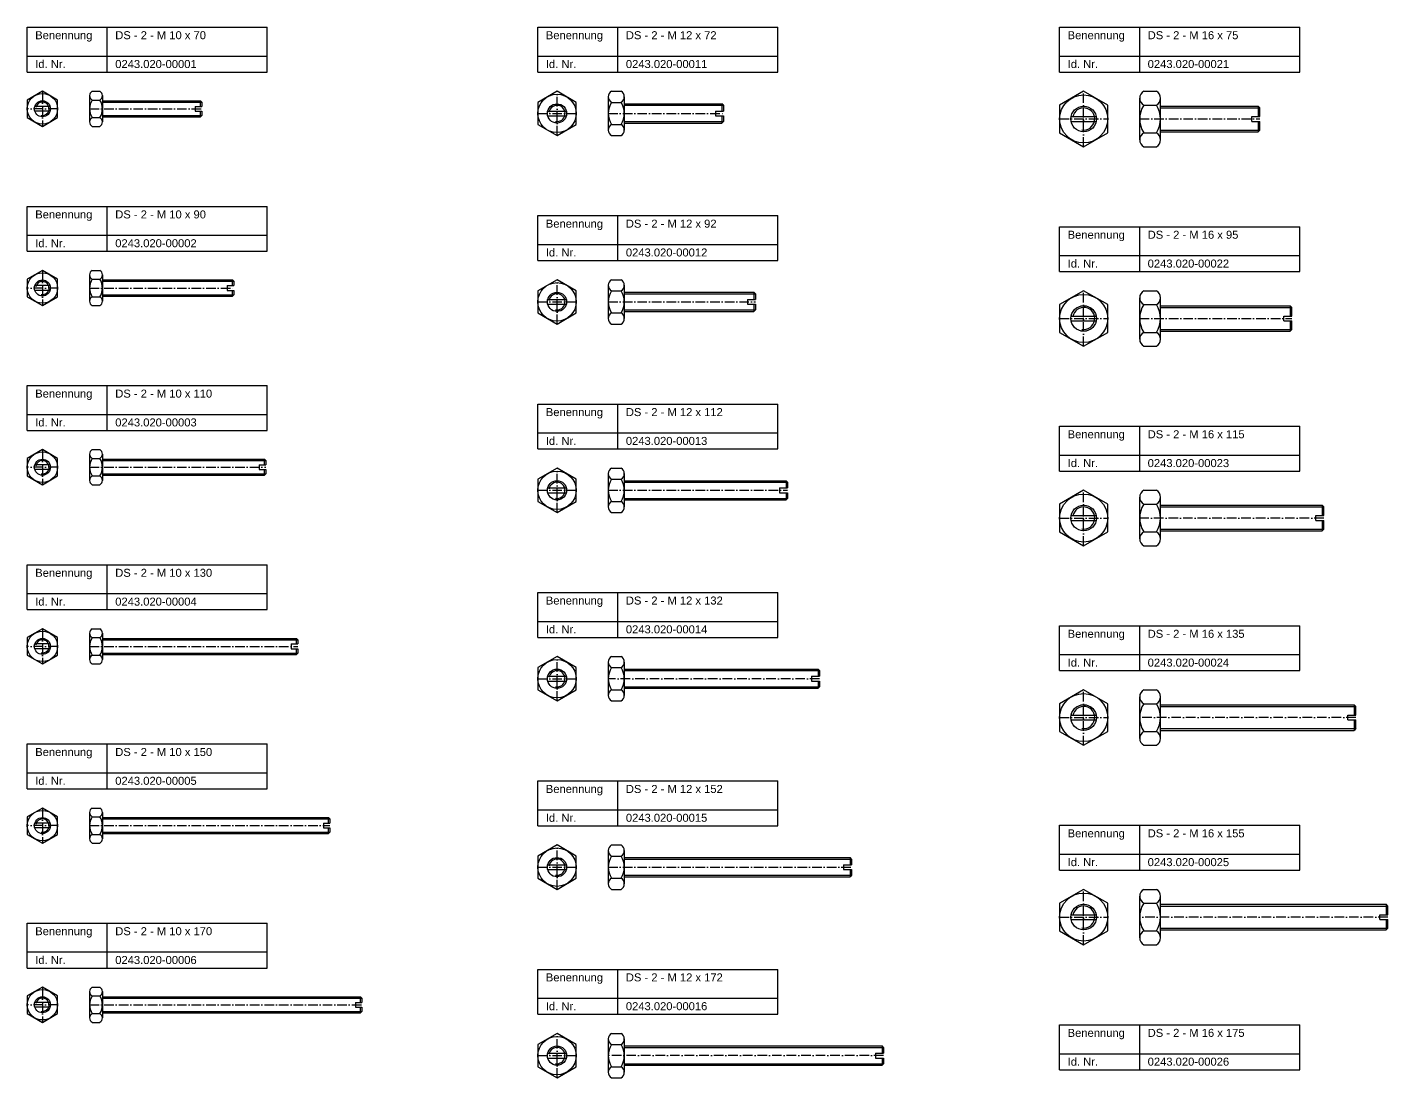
# Model space of a CAD drawing. Header units: millimetres. Extents: x 77 to 1863, y 1386 to 2936.
# Drawn here: x 77 to 927, y 2280 to 2936 of the extents above; entities that cross this region are included whole.
import ezdxf

# ---------------------------------------------------------------- set-up
doc = ezdxf.new("R2010")
doc.units = ezdxf.units.MM
doc.header["$LTSCALE"] = 0.5
doc.linetypes.add('achse', pattern=[18, 12, -3, 0, -3])
doc.layers.add('HALFEN', color=2, linetype='CONTINUOUS')
doc.styles.add('ARIAL50', font='ARIAL.TTF', dxfattribs={"height": 5})

msp = doc.modelspace()

# ---------------------------------------------------------------- linework, layer by layer
at = {"layer": 'HALFEN'}
for p, q in [((77.25, 2936.25), (227.25, 2936.25)), ((77.25, 2908.25), (77.25, 2936.25)), ((127.25, 2908.25), (127.25, 2936.25)), ((227.25, 2908.25), (227.25, 2936.25)), ((396.25, 2936.25), (546.25, 2936.25)), ((396.25, 2908.25), (396.25, 2936.25)), ((446.25, 2908.25), (446.25, 2936.25)), ((546.25, 2908.25), (546.25, 2936.25)), ((722.25, 2936.25), (872.25, 2936.25)), ((722.25, 2908.25), (722.25, 2936.25)), ((772.25, 2908.25), (772.25, 2936.25)), ((872.25, 2908.25), (872.25, 2936.25)), ((77.25, 2918.25), (227.25, 2918.25)), ((396.25, 2918.25), (546.25, 2918.25)), ((722.25, 2918.25), (872.25, 2918.25)), ((77.25, 2908.25), (227.25, 2908.25)), ((396.25, 2908.25), (546.25, 2908.25)), ((722.25, 2908.25), (872.25, 2908.25)), ((86.75, 2896.25), (77.25, 2890.77)), ((77.25, 2890.77), (77.25, 2879.8)), ((96.25, 2890.77), (86.75, 2896.25)), ((96.25, 2879.8), (96.25, 2890.77)), ((116.25, 2893.51), (116.25, 2877.05)), ((117.83, 2896.25), (122.67, 2896.25)), ((117.83, 2890.77), (122.67, 2890.77)), ((124.25, 2893.51), (124.25, 2877.05)), ((124.25, 2890.28), (185.44, 2890.28)), ((186.25, 2889.47), (185.44, 2890.28)), ((185.44, 2886.78), (185.44, 2890.28)), ((440.25, 2892.79), (440.25, 2872)), ((442.25, 2896.25), (448.25, 2896.25)), ((450.25, 2892.79), (450.25, 2872)), ((772.25, 2865.94), (772.25, 2891.92)), ((774.75, 2896.25), (782.75, 2896.25)), ((785.25, 2865.94), (785.25, 2891.92)), ((91.52, 2886.78), (81.98, 2886.78)), ((91.52, 2883.78), (81.98, 2883.78)), ((124.25, 2889.47), (186.25, 2889.47)), ((182.25, 2886.78), (186.25, 2886.78)), ((182.25, 2886.78), (182.25, 2883.78)), ((182.25, 2883.78), (186.25, 2883.78)), ((185.44, 2880.28), (185.44, 2883.78)), ((186.25, 2889.47), (186.25, 2886.78)), ((186.25, 2883.78), (186.25, 2881.09)), ((402.44, 2883.89), (414.06, 2883.89)), ((442.25, 2889.32), (448.25, 2889.32)), ((450.25, 2888.39), (511.3, 2888.39)), ((450.25, 2887.45), (512.25, 2887.45)), ((507.25, 2883.89), (512.25, 2883.89)), ((507.25, 2883.89), (507.25, 2880.89)), ((511.3, 2888.39), (511.3, 2883.89)), ((512.25, 2887.45), (511.3, 2888.39)), ((512.25, 2887.45), (512.25, 2883.89)), ((774.75, 2887.59), (782.75, 2887.59)), ((785.25, 2886.93), (846.17, 2886.93)), ((785.25, 2885.85), (847.25, 2885.85)), ((847.25, 2885.85), (846.17, 2886.93)), ((846.17, 2886.93), (846.17, 2880.43)), ((847.25, 2880.43), (847.25, 2885.85)), ((77.25, 2879.8), (86.75, 2874.31)), ((86.75, 2874.31), (96.25, 2879.8)), ((117.83, 2879.8), (122.67, 2879.8)), ((117.83, 2874.31), (122.67, 2874.31)), ((124.25, 2881.09), (186.25, 2881.09)), ((124.25, 2880.28), (185.44, 2880.28)), ((186.25, 2881.09), (185.44, 2880.28)), ((402.44, 2880.89), (414.06, 2880.89)), ((442.25, 2875.47), (448.25, 2875.47)), ((450.25, 2877.34), (512.25, 2877.34)), ((450.25, 2876.39), (511.3, 2876.39)), ((507.25, 2880.89), (512.25, 2880.89)), ((511.3, 2880.89), (511.3, 2876.39)), ((512.25, 2877.34), (511.3, 2876.39)), ((512.25, 2880.89), (512.25, 2877.34)), ((729.39, 2880.43), (745.11, 2880.43)), ((729.39, 2877.43), (745.11, 2877.43)), ((842.25, 2880.43), (847.25, 2880.43)), ((842.25, 2877.43), (842.25, 2880.43)), ((842.25, 2877.43), (847.25, 2877.43)), ((846.17, 2877.43), (846.17, 2870.93)), ((847.25, 2872.01), (847.25, 2877.43)), ((442.25, 2868.54), (448.25, 2868.54)), ((774.75, 2870.27), (782.75, 2870.27)), ((785.25, 2872.01), (847.25, 2872.01)), ((785.25, 2870.93), (846.17, 2870.93)), ((847.25, 2872.01), (846.17, 2870.93)), ((774.75, 2861.61), (782.75, 2861.61)), ((77.25, 2824.31), (227.25, 2824.31)), ((77.25, 2796.31), (77.25, 2824.31)), ((127.25, 2796.31), (127.25, 2824.31)), ((227.25, 2796.31), (227.25, 2824.31)), ((396.25, 2818.54), (546.25, 2818.54)), ((396.25, 2790.54), (396.25, 2818.54)), ((446.25, 2790.54), (446.25, 2818.54)), ((546.25, 2790.54), (546.25, 2818.54)), ((77.25, 2806.31), (227.25, 2806.31)), ((722.25, 2811.61), (872.25, 2811.61)), ((722.25, 2783.61), (722.25, 2811.61)), ((772.25, 2783.61), (772.25, 2811.61)), ((872.25, 2783.61), (872.25, 2811.61)), ((396.25, 2800.54), (546.25, 2800.54)), ((77.25, 2796.31), (227.25, 2796.31)), ((396.25, 2790.54), (546.25, 2790.54)), ((722.25, 2793.61), (872.25, 2793.61)), ((86.75, 2784.31), (77.25, 2778.83)), ((96.25, 2778.83), (86.75, 2784.31)), ((116.25, 2781.57), (116.25, 2765.11)), ((117.83, 2784.31), (122.67, 2784.31)), ((124.25, 2781.57), (124.25, 2765.11)), ((722.25, 2783.61), (872.25, 2783.61)), ((77.25, 2778.83), (77.25, 2767.86)), ((91.52, 2774.84), (81.98, 2774.84)), ((91.52, 2771.84), (81.98, 2771.84)), ((96.25, 2767.86), (96.25, 2778.83)), ((117.83, 2778.83), (122.67, 2778.83)), ((124.25, 2778.34), (205.44, 2778.34)), ((124.25, 2777.53), (206.25, 2777.53)), ((202.25, 2774.84), (206.25, 2774.84)), ((202.25, 2774.84), (202.25, 2771.84)), ((202.25, 2771.84), (206.25, 2771.84)), ((205.44, 2774.84), (205.44, 2778.34)), ((206.25, 2777.53), (205.44, 2778.34)), ((205.44, 2768.34), (205.44, 2771.84)), ((206.25, 2777.53), (206.25, 2774.84)), ((206.25, 2771.84), (206.25, 2769.15)), ((440.25, 2775.07), (440.25, 2754.29)), ((442.25, 2778.54), (448.25, 2778.54)), ((442.25, 2771.61), (448.25, 2771.61)), ((450.25, 2775.07), (450.25, 2754.29)), ((774.75, 2771.61), (782.75, 2771.61)), ((77.25, 2767.86), (86.75, 2762.37)), ((86.75, 2762.37), (96.25, 2767.86)), ((117.83, 2767.86), (122.67, 2767.86)), ((124.25, 2769.15), (206.25, 2769.15)), ((124.25, 2768.34), (205.44, 2768.34)), ((206.25, 2769.15), (205.44, 2768.34)), ((402.44, 2766.18), (414.06, 2766.18)), ((402.44, 2763.18), (414.06, 2763.18)), ((450.25, 2770.68), (531.3, 2770.68)), ((450.25, 2769.73), (532.25, 2769.73)), ((527.25, 2766.18), (527.25, 2763.18)), ((527.25, 2766.18), (532.25, 2766.18)), ((527.25, 2763.18), (532.25, 2763.18)), ((532.25, 2769.73), (531.3, 2770.68)), ((531.3, 2770.68), (531.3, 2766.18)), ((531.3, 2763.18), (531.3, 2758.68)), ((532.25, 2769.73), (532.25, 2766.18)), ((532.25, 2763.18), (532.25, 2759.63)), ((772.25, 2741.3), (772.25, 2767.28)), ((774.75, 2762.95), (782.75, 2762.95)), ((785.25, 2741.3), (785.25, 2767.28)), ((117.83, 2762.37), (122.67, 2762.37)), ((442.25, 2757.75), (448.25, 2757.75)), ((450.25, 2759.63), (532.25, 2759.63)), ((450.25, 2758.68), (531.3, 2758.68)), ((532.25, 2759.63), (531.3, 2758.68)), ((729.39, 2755.79), (745.11, 2755.79)), ((785.25, 2762.29), (866.17, 2762.29)), ((785.25, 2761.21), (867.25, 2761.21)), ((862.25, 2752.79), (862.25, 2755.79)), ((862.25, 2755.79), (867.25, 2755.79)), ((867.25, 2761.21), (866.17, 2762.29)), ((866.17, 2762.29), (866.17, 2755.79)), ((867.25, 2755.79), (867.25, 2761.21)), ((442.25, 2750.82), (448.25, 2750.82)), ((729.39, 2752.79), (745.11, 2752.79)), ((774.75, 2745.63), (782.75, 2745.63)), ((785.25, 2747.37), (867.25, 2747.37)), ((785.25, 2746.29), (866.17, 2746.29)), ((862.25, 2752.79), (867.25, 2752.79)), ((866.17, 2752.79), (866.17, 2746.29)), ((867.25, 2747.37), (866.17, 2746.29)), ((867.25, 2747.37), (867.25, 2752.79)), ((774.75, 2736.97), (782.75, 2736.97)), ((77.25, 2712.37), (227.25, 2712.37)), ((77.25, 2684.37), (77.25, 2712.37)), ((127.25, 2684.37), (127.25, 2712.37)), ((227.25, 2684.37), (227.25, 2712.37)), ((396.25, 2700.82), (546.25, 2700.82)), ((396.25, 2672.82), (396.25, 2700.82)), ((446.25, 2672.82), (446.25, 2700.82)), ((546.25, 2672.82), (546.25, 2700.82)), ((77.25, 2694.37), (227.25, 2694.37)), ((722.25, 2686.97), (872.25, 2686.97)), ((722.25, 2658.97), (722.25, 2686.97)), ((772.25, 2658.97), (772.25, 2686.97)), ((872.25, 2658.97), (872.25, 2686.97)), ((77.25, 2684.37), (227.25, 2684.37)), ((396.25, 2682.82), (546.25, 2682.82)), ((86.75, 2672.37), (77.25, 2666.89)), ((96.25, 2666.89), (86.75, 2672.37)), ((116.25, 2669.63), (116.25, 2653.17)), ((117.83, 2672.37), (122.67, 2672.37)), ((124.25, 2669.63), (124.25, 2653.17)), ((396.25, 2672.82), (546.25, 2672.82)), ((77.25, 2666.89), (77.25, 2655.92)), ((91.52, 2662.9), (81.98, 2662.9)), ((96.25, 2655.92), (96.25, 2666.89)), ((117.83, 2666.89), (122.67, 2666.89)), ((124.25, 2666.4), (225.44, 2666.4)), ((124.25, 2665.59), (226.25, 2665.59)), ((222.25, 2662.9), (226.25, 2662.9)), ((222.25, 2662.9), (222.25, 2659.9)), ((225.44, 2662.9), (225.44, 2666.4)), ((226.25, 2665.59), (225.44, 2666.4)), ((226.25, 2665.59), (226.25, 2662.9)), ((442.25, 2660.82), (448.25, 2660.82)), ((722.25, 2668.97), (872.25, 2668.97)), ((77.25, 2655.92), (86.75, 2650.43)), ((91.52, 2659.9), (81.98, 2659.9)), ((86.75, 2650.43), (96.25, 2655.92)), ((117.83, 2655.92), (122.67, 2655.92)), ((124.25, 2657.21), (226.25, 2657.21)), ((124.25, 2656.4), (225.44, 2656.4)), ((222.25, 2659.9), (226.25, 2659.9)), ((225.44, 2656.4), (225.44, 2659.9)), ((226.25, 2657.21), (225.44, 2656.4)), ((226.25, 2659.9), (226.25, 2657.21)), ((440.25, 2657.36), (440.25, 2636.58)), ((442.25, 2653.9), (448.25, 2653.9)), ((450.25, 2657.36), (450.25, 2636.58)), ((450.25, 2652.97), (551.3, 2652.97)), ((450.25, 2652.02), (552.25, 2652.02)), ((552.25, 2652.02), (551.3, 2652.97)), ((551.3, 2652.97), (551.3, 2648.47)), ((552.25, 2652.02), (552.25, 2648.47)), ((722.25, 2658.97), (872.25, 2658.97)), ((117.83, 2650.43), (122.67, 2650.43)), ((402.44, 2648.47), (414.06, 2648.47)), ((402.44, 2645.47), (414.06, 2645.47)), ((547.25, 2648.47), (552.25, 2648.47)), ((547.25, 2648.47), (547.25, 2645.47)), ((547.25, 2645.47), (552.25, 2645.47)), ((551.3, 2645.47), (551.3, 2640.97)), ((552.25, 2645.47), (552.25, 2641.92)), ((774.75, 2646.97), (782.75, 2646.97)), ((442.25, 2640.04), (448.25, 2640.04)), ((450.25, 2641.92), (552.25, 2641.92)), ((450.25, 2640.97), (551.3, 2640.97)), ((552.25, 2641.92), (551.3, 2640.97)), ((772.25, 2616.66), (772.25, 2642.64)), ((774.75, 2638.31), (782.75, 2638.31)), ((785.25, 2616.66), (785.25, 2642.64)), ((785.25, 2637.65), (886.17, 2637.65)), ((785.25, 2636.56), (887.25, 2636.56)), ((887.25, 2636.56), (886.17, 2637.65)), ((886.17, 2637.65), (886.17, 2631.15)), ((887.25, 2631.15), (887.25, 2636.56)), ((442.25, 2633.11), (448.25, 2633.11)), ((729.39, 2631.15), (745.11, 2631.15)), ((729.39, 2628.15), (745.11, 2628.15)), ((882.25, 2631.15), (887.25, 2631.15)), ((882.25, 2628.15), (882.25, 2631.15)), ((882.25, 2628.15), (887.25, 2628.15)), ((886.17, 2628.15), (886.17, 2621.65)), ((887.25, 2622.73), (887.25, 2628.15)), ((774.75, 2620.99), (782.75, 2620.99)), ((785.25, 2622.73), (887.25, 2622.73)), ((785.25, 2621.65), (886.17, 2621.65)), ((887.25, 2622.73), (886.17, 2621.65)), ((774.75, 2612.33), (782.75, 2612.33)), ((77.25, 2600.43), (227.25, 2600.43)), ((77.25, 2572.43), (77.25, 2600.43)), ((127.25, 2572.43), (127.25, 2600.43)), ((227.25, 2572.43), (227.25, 2600.43)), ((77.25, 2582.43), (227.25, 2582.43)), ((396.25, 2583.11), (546.25, 2583.11)), ((396.25, 2555.11), (396.25, 2583.11)), ((446.25, 2555.11), (446.25, 2583.11)), ((546.25, 2555.11), (546.25, 2583.11)), ((77.25, 2572.43), (227.25, 2572.43)), ((86.75, 2560.43), (77.25, 2554.95)), ((96.25, 2554.95), (86.75, 2560.43)), ((117.83, 2560.43), (122.67, 2560.43)), ((396.25, 2565.11), (546.25, 2565.11)), ((722.25, 2562.33), (872.25, 2562.33)), ((722.25, 2534.33), (722.25, 2562.33)), ((772.25, 2534.33), (772.25, 2562.33)), ((872.25, 2534.33), (872.25, 2562.33)), ((77.25, 2554.95), (77.25, 2543.98)), ((91.52, 2550.96), (81.98, 2550.96)), ((96.25, 2543.98), (96.25, 2554.95)), ((116.25, 2557.69), (116.25, 2541.24)), ((117.83, 2554.95), (122.67, 2554.95)), ((124.25, 2557.69), (124.25, 2541.24)), ((124.25, 2554.46), (245.44, 2554.46)), ((124.25, 2553.65), (246.25, 2553.65)), ((242.25, 2550.96), (246.25, 2550.96)), ((242.25, 2550.96), (242.25, 2547.96)), ((245.44, 2550.96), (245.44, 2554.46)), ((246.25, 2553.65), (245.44, 2554.46)), ((246.25, 2553.65), (246.25, 2550.96)), ((396.25, 2555.11), (546.25, 2555.11)), ((77.25, 2543.98), (86.75, 2538.49)), ((91.52, 2547.96), (81.98, 2547.96)), ((86.75, 2538.49), (96.25, 2543.98)), ((117.83, 2543.98), (122.67, 2543.98)), ((124.25, 2545.27), (246.25, 2545.27)), ((124.25, 2544.46), (245.44, 2544.46)), ((242.25, 2547.96), (246.25, 2547.96)), ((245.44, 2544.46), (245.44, 2547.96)), ((246.25, 2545.27), (245.44, 2544.46)), ((246.25, 2547.96), (246.25, 2545.27)), ((442.25, 2543.11), (448.25, 2543.11)), ((722.25, 2544.33), (872.25, 2544.33)), ((117.83, 2538.49), (122.67, 2538.49)), ((440.25, 2539.65), (440.25, 2518.86)), ((442.25, 2536.18), (448.25, 2536.18)), ((450.25, 2539.65), (450.25, 2518.86)), ((450.25, 2535.26), (571.3, 2535.26)), ((450.25, 2534.31), (572.25, 2534.31)), ((572.25, 2534.31), (571.3, 2535.26)), ((571.3, 2535.26), (571.3, 2530.76)), ((572.25, 2534.31), (572.25, 2530.76)), ((722.25, 2534.33), (872.25, 2534.33)), ((402.44, 2530.76), (414.06, 2530.76)), ((402.44, 2527.76), (414.06, 2527.76)), ((567.25, 2530.76), (567.25, 2527.76)), ((567.25, 2530.76), (572.25, 2530.76)), ((567.25, 2527.76), (572.25, 2527.76)), ((571.3, 2527.76), (571.3, 2523.26)), ((572.25, 2527.76), (572.25, 2524.2)), ((442.25, 2522.33), (448.25, 2522.33)), ((450.25, 2524.2), (572.25, 2524.2)), ((450.25, 2523.26), (571.3, 2523.26)), ((572.25, 2524.2), (571.3, 2523.26)), ((772.25, 2492.02), (772.25, 2518)), ((774.75, 2522.33), (782.75, 2522.33)), ((785.25, 2492.02), (785.25, 2518)), ((442.25, 2515.4), (448.25, 2515.4)), ((774.75, 2513.67), (782.75, 2513.67)), ((785.25, 2513.01), (906.17, 2513.01)), ((785.25, 2511.92), (907.25, 2511.92)), ((907.25, 2511.92), (906.17, 2513.01)), ((906.17, 2513.01), (906.17, 2506.51)), ((907.25, 2506.51), (907.25, 2511.92)), ((729.39, 2506.51), (745.11, 2506.51)), ((729.39, 2503.51), (745.11, 2503.51)), ((902.25, 2503.51), (902.25, 2506.51)), ((902.25, 2506.51), (907.25, 2506.51)), ((902.25, 2503.51), (907.25, 2503.51)), ((906.17, 2503.51), (906.17, 2497.01)), ((907.25, 2498.09), (907.25, 2503.51)), ((774.75, 2496.35), (782.75, 2496.35)), ((785.25, 2498.09), (907.25, 2498.09)), ((785.25, 2497.01), (906.17, 2497.01)), ((907.25, 2498.09), (906.17, 2497.01)), ((77.25, 2488.49), (227.25, 2488.49)), ((77.25, 2460.49), (77.25, 2488.49)), ((127.25, 2460.49), (127.25, 2488.49)), ((227.25, 2460.49), (227.25, 2488.49)), ((774.75, 2487.69), (782.75, 2487.69)), ((77.25, 2470.49), (227.25, 2470.49)), ((396.25, 2465.4), (546.25, 2465.4)), ((396.25, 2437.4), (396.25, 2465.4)), ((446.25, 2437.4), (446.25, 2465.4)), ((546.25, 2437.4), (546.25, 2465.4)), ((77.25, 2460.49), (227.25, 2460.49)), ((86.75, 2448.49), (77.25, 2443.01)), ((96.25, 2443.01), (86.75, 2448.49)), ((117.83, 2448.49), (122.67, 2448.49)), ((77.25, 2443.01), (77.25, 2432.04)), ((96.25, 2432.04), (96.25, 2443.01)), ((116.25, 2445.75), (116.25, 2429.3)), ((117.83, 2443.01), (122.67, 2443.01)), ((124.25, 2445.75), (124.25, 2429.3)), ((124.25, 2442.52), (265.44, 2442.52)), ((124.25, 2441.71), (266.25, 2441.71)), ((265.44, 2439.02), (265.44, 2442.52)), ((266.25, 2441.71), (265.44, 2442.52)), ((266.25, 2441.71), (266.25, 2439.02)), ((396.25, 2447.4), (546.25, 2447.4)), ((77.25, 2432.04), (86.75, 2426.55)), ((91.52, 2439.02), (81.98, 2439.02)), ((91.52, 2436.02), (81.98, 2436.02)), ((86.75, 2426.55), (96.25, 2432.04)), ((117.83, 2432.04), (122.67, 2432.04)), ((124.25, 2433.34), (266.25, 2433.34)), ((124.25, 2432.52), (265.44, 2432.52)), ((262.25, 2439.02), (266.25, 2439.02)), ((262.25, 2439.02), (262.25, 2436.02)), ((262.25, 2436.02), (266.25, 2436.02)), ((265.44, 2432.52), (265.44, 2436.02)), ((266.25, 2433.34), (265.44, 2432.52)), ((266.25, 2436.02), (266.25, 2433.34)), ((396.25, 2437.4), (546.25, 2437.4)), ((722.25, 2437.69), (872.25, 2437.69)), ((722.25, 2409.69), (722.25, 2437.69)), ((772.25, 2409.69), (772.25, 2437.69)), ((872.25, 2409.69), (872.25, 2437.69)), ((117.83, 2426.55), (122.67, 2426.55)), ((442.25, 2425.4), (448.25, 2425.4)), ((440.25, 2421.93), (440.25, 2401.15)), ((442.25, 2418.47), (448.25, 2418.47)), ((450.25, 2421.93), (450.25, 2401.15)), ((450.25, 2417.54), (591.3, 2417.54)), ((450.25, 2416.6), (592.25, 2416.6)), ((592.25, 2416.6), (591.3, 2417.54)), ((591.3, 2417.54), (591.3, 2413.04)), ((592.25, 2416.6), (592.25, 2413.04)), ((722.25, 2419.69), (872.25, 2419.69)), ((402.44, 2413.04), (414.06, 2413.04)), ((402.44, 2410.04), (414.06, 2410.04)), ((450.25, 2406.49), (592.25, 2406.49)), ((450.25, 2405.54), (591.3, 2405.54)), ((587.25, 2413.04), (592.25, 2413.04)), ((587.25, 2413.04), (587.25, 2410.04)), ((587.25, 2410.04), (592.25, 2410.04)), ((591.3, 2410.04), (591.3, 2405.54)), ((592.25, 2406.49), (591.3, 2405.54)), ((592.25, 2410.04), (592.25, 2406.49)), ((722.25, 2409.69), (872.25, 2409.69)), ((442.25, 2404.61), (448.25, 2404.61)), ((442.25, 2397.69), (448.25, 2397.69)), ((774.75, 2397.69), (782.75, 2397.69)), ((772.25, 2367.38), (772.25, 2393.36)), ((774.75, 2389.03), (782.75, 2389.03)), ((785.25, 2367.38), (785.25, 2393.36)), ((729.39, 2381.87), (745.11, 2381.87)), ((785.25, 2388.37), (926.17, 2388.37)), ((785.25, 2387.28), (927.25, 2387.28)), ((922.25, 2381.87), (927.25, 2381.87)), ((922.25, 2378.87), (922.25, 2381.87)), ((926.17, 2388.37), (926.17, 2381.87)), ((927.25, 2387.28), (926.17, 2388.37)), ((927.25, 2381.87), (927.25, 2387.28)), ((77.25, 2376.55), (227.25, 2376.55)), ((77.25, 2348.55), (77.25, 2376.55)), ((127.25, 2348.55), (127.25, 2376.55)), ((227.25, 2348.55), (227.25, 2376.55)), ((729.39, 2378.87), (745.11, 2378.87)), ((774.75, 2371.71), (782.75, 2371.71)), ((785.25, 2373.45), (927.25, 2373.45)), ((785.25, 2372.37), (926.17, 2372.37)), ((922.25, 2378.87), (927.25, 2378.87)), ((926.17, 2378.87), (926.17, 2372.37)), ((927.25, 2373.45), (926.17, 2372.37)), ((927.25, 2373.45), (927.25, 2378.87)), ((774.75, 2363.04), (782.75, 2363.04)), ((77.25, 2358.55), (227.25, 2358.55)), ((77.25, 2348.55), (227.25, 2348.55)), ((396.25, 2347.69), (546.25, 2347.69)), ((396.25, 2319.69), (396.25, 2347.69)), ((446.25, 2319.69), (446.25, 2347.69)), ((546.25, 2319.69), (546.25, 2347.69)), ((86.75, 2336.55), (77.25, 2331.07)), ((77.25, 2331.07), (77.25, 2320.1)), ((96.25, 2331.07), (86.75, 2336.55)), ((96.25, 2320.1), (96.25, 2331.07)), ((116.25, 2333.81), (116.25, 2317.36)), ((117.83, 2336.55), (122.67, 2336.55)), ((117.83, 2331.07), (122.67, 2331.07)), ((124.25, 2333.81), (124.25, 2317.36)), ((124.25, 2330.58), (285.44, 2330.58)), ((124.25, 2329.77), (286.25, 2329.77)), ((285.44, 2327.08), (285.44, 2330.58)), ((286.25, 2329.77), (285.44, 2330.58)), ((286.25, 2329.77), (286.25, 2327.08)), ((396.25, 2329.69), (546.25, 2329.69)), ((91.52, 2327.08), (81.98, 2327.08)), ((91.52, 2324.08), (81.98, 2324.08)), ((124.25, 2321.4), (286.25, 2321.4)), ((124.25, 2320.58), (285.44, 2320.58)), ((282.25, 2327.08), (286.25, 2327.08)), ((282.25, 2327.08), (282.25, 2324.08)), ((282.25, 2324.08), (286.25, 2324.08)), ((285.44, 2320.58), (285.44, 2324.08)), ((286.25, 2321.4), (285.44, 2320.58)), ((286.25, 2324.08), (286.25, 2321.4)), ((77.25, 2320.1), (86.75, 2314.61)), ((86.75, 2314.61), (96.25, 2320.1)), ((117.83, 2320.1), (122.67, 2320.1)), ((117.83, 2314.61), (122.67, 2314.61)), ((396.25, 2319.69), (546.25, 2319.69)), ((722.25, 2313.04), (872.25, 2313.04)), ((722.25, 2285.04), (722.25, 2313.04)), ((772.25, 2285.04), (772.25, 2313.04)), ((872.25, 2285.04), (872.25, 2313.04)), ((440.25, 2304.22), (440.25, 2283.44)), ((442.25, 2307.69), (448.25, 2307.69)), ((450.25, 2304.22), (450.25, 2283.44)), ((402.44, 2295.33), (414.06, 2295.33)), ((442.25, 2300.76), (448.25, 2300.76)), ((450.25, 2299.83), (611.3, 2299.83)), ((450.25, 2298.88), (612.25, 2298.88)), ((607.25, 2295.33), (612.25, 2295.33)), ((607.25, 2295.33), (607.25, 2292.33)), ((612.25, 2298.88), (611.3, 2299.83)), ((611.3, 2299.83), (611.3, 2295.33)), ((612.25, 2298.88), (612.25, 2295.33)), ((722.25, 2295.04), (872.25, 2295.04)), ((402.44, 2292.33), (414.06, 2292.33)), ((442.25, 2286.9), (448.25, 2286.9)), ((450.25, 2288.78), (612.25, 2288.78)), ((450.25, 2287.83), (611.3, 2287.83)), ((607.25, 2292.33), (612.25, 2292.33)), ((611.3, 2292.33), (611.3, 2287.83)), ((612.25, 2288.78), (611.3, 2287.83)), ((612.25, 2292.33), (612.25, 2288.78)), ((442.25, 2279.97), (448.25, 2279.97)), ((722.25, 2285.04), (872.25, 2285.04))]:
    msp.add_line(p, q, dxfattribs=at)
at = {"layer": 'HALFEN', "color": 1, "linetype": 'achse'}
for p, q in [((86.75, 2896.25), (86.75, 2874.31)), ((408.25, 2868.54), (408.25, 2896.25)), ((737.25, 2861.61), (737.25, 2896.25)), ((96.25, 2885.28), (77.25, 2885.28)), ((116.25, 2885.28), (186.25, 2885.28)), ((396.25, 2882.39), (420.25, 2882.39)), ((440.25, 2882.39), (512.25, 2882.39)), ((722.25, 2878.93), (752.25, 2878.93)), ((772.25, 2878.93), (847.25, 2878.93)), ((86.75, 2784.31), (86.75, 2762.37)), ((96.25, 2773.34), (77.25, 2773.34)), ((116.25, 2773.34), (206.25, 2773.34)), ((408.25, 2750.82), (408.25, 2778.54)), ((737.25, 2736.97), (737.25, 2771.61)), ((396.25, 2764.68), (420.25, 2764.68)), ((440.25, 2764.68), (532.25, 2764.68)), ((722.25, 2754.29), (752.25, 2754.29)), ((772.25, 2754.29), (867.25, 2754.29)), ((86.75, 2672.37), (86.75, 2650.43)), ((96.25, 2661.4), (77.25, 2661.4)), ((116.25, 2661.4), (226.25, 2661.4)), ((408.25, 2633.11), (408.25, 2660.82)), ((396.25, 2646.97), (420.25, 2646.97)), ((440.25, 2646.97), (552.25, 2646.97)), ((737.25, 2612.33), (737.25, 2646.97)), ((722.25, 2629.65), (752.25, 2629.65)), ((887.25, 2629.65), (772.25, 2629.65)), ((86.75, 2560.43), (86.75, 2538.49)), ((96.25, 2549.46), (77.25, 2549.46)), ((116.25, 2549.46), (246.25, 2549.46)), ((408.25, 2515.4), (408.25, 2543.11)), ((396.25, 2529.26), (420.25, 2529.26)), ((572.25, 2529.26), (440.25, 2529.26)), ((737.25, 2487.69), (737.25, 2522.33)), ((722.25, 2505.01), (752.25, 2505.01)), ((907.25, 2505.01), (772.25, 2505.01)), ((86.75, 2448.49), (86.75, 2426.55)), ((96.25, 2437.52), (77.25, 2437.52)), ((116.25, 2437.52), (266.25, 2437.52)), ((408.25, 2397.69), (408.25, 2425.4)), ((396.25, 2411.54), (420.25, 2411.54)), ((440.25, 2411.54), (592.25, 2411.54)), ((737.25, 2363.04), (737.25, 2397.69)), ((722.25, 2380.37), (752.25, 2380.37)), ((927.25, 2380.37), (772.25, 2380.37)), ((86.75, 2336.55), (86.75, 2314.61)), ((96.25, 2325.58), (77.25, 2325.58)), ((116.25, 2325.58), (286.25, 2325.58)), ((408.25, 2279.97), (408.25, 2307.69)), ((396.25, 2293.83), (420.25, 2293.83)), ((612.25, 2293.83), (440.25, 2293.83))]:
    msp.add_line(p, q, dxfattribs=at)
at = {"layer": 'HALFEN'}
for points in [[(396.25, 2875.47), (408.25, 2868.54), (420.25, 2875.47), (420.25, 2889.32), (408.25, 2896.25), (396.25, 2889.32)], [(722.25, 2870.27), (737.25, 2861.61), (752.25, 2870.27), (752.25, 2887.59), (737.25, 2896.25), (722.25, 2887.59)], [(396.25, 2757.75), (408.25, 2750.82), (420.25, 2757.75), (420.25, 2771.61), (408.25, 2778.54), (396.25, 2771.61)], [(722.25, 2745.63), (737.25, 2736.97), (752.25, 2745.63), (752.25, 2762.95), (737.25, 2771.61), (722.25, 2762.95)], [(396.25, 2640.04), (408.25, 2633.11), (420.25, 2640.04), (420.25, 2653.9), (408.25, 2660.82), (396.25, 2653.9)], [(722.25, 2620.99), (737.25, 2612.33), (752.25, 2620.99), (752.25, 2638.31), (737.25, 2646.97), (722.25, 2638.31)], [(396.25, 2522.33), (408.25, 2515.4), (420.25, 2522.33), (420.25, 2536.18), (408.25, 2543.11), (396.25, 2536.18)], [(722.25, 2496.35), (737.25, 2487.69), (752.25, 2496.35), (752.25, 2513.67), (737.25, 2522.33), (722.25, 2513.67)], [(396.25, 2404.61), (408.25, 2397.69), (420.25, 2404.61), (420.25, 2418.47), (408.25, 2425.4), (396.25, 2418.47)], [(722.25, 2371.71), (737.25, 2363.04), (752.25, 2371.71), (752.25, 2389.03), (737.25, 2397.69), (722.25, 2389.03)], [(396.25, 2286.9), (408.25, 2279.97), (420.25, 2286.9), (420.25, 2300.76), (408.25, 2307.69), (396.25, 2300.76)]]:
    msp.add_lwpolyline(points, close=True, dxfattribs=at)
for centre, radius in [((86.75, 2885.28), 9.5), ((86.75, 2885.28), 5), ((408.25, 2882.39), 12), ((737.25, 2878.93), 15), ((408.25, 2882.39), 6), ((737.25, 2878.93), 8), ((86.75, 2773.34), 9.5), ((86.75, 2773.34), 5), ((408.25, 2764.68), 12), ((408.25, 2764.68), 6), ((737.25, 2754.29), 15), ((737.25, 2754.29), 8), ((86.75, 2661.4), 9.5), ((86.75, 2661.4), 5), ((408.25, 2646.97), 12), ((408.25, 2646.97), 6), ((737.25, 2629.65), 15), ((737.25, 2629.65), 8), ((86.75, 2549.46), 9.5), ((86.75, 2549.46), 5), ((408.25, 2529.26), 12), ((408.25, 2529.26), 6), ((737.25, 2505.01), 15), ((737.25, 2505.01), 8), ((86.75, 2437.52), 9.5), ((86.75, 2437.52), 5), ((408.25, 2411.54), 12), ((408.25, 2411.54), 6), ((737.25, 2380.37), 15), ((737.25, 2380.37), 8), ((86.75, 2325.58), 9.5), ((86.75, 2325.58), 5), ((408.25, 2293.83), 12), ((408.25, 2293.83), 6)]:
    msp.add_circle(centre, radius, dxfattribs=at)
for centre, radius, start, end in [((119.42, 2893.51), 3.17, 120, 240), ((126.54, 2885.28), 10.29, 147.79577, 212.20423), ((121.08, 2893.51), 3.17, 300, 60), ((113.96, 2885.28), 10.29, 327.79577, 32.20423), ((444.25, 2892.79), 4, 120, 240), ((446.25, 2892.79), 4, 300, 60), ((777.25, 2891.92), 5, 120, 240), ((780.25, 2891.92), 5, 300, 60), ((453.25, 2882.39), 13, 147.79577, 212.20423), ((437.25, 2882.39), 13, 327.79577, 32.20423), ((788.5, 2878.93), 16.25, 147.79577, 212.20423), ((769, 2878.93), 16.25, 327.79577, 32.20423), ((119.42, 2877.05), 3.17, 120, 240), ((121.08, 2877.05), 3.17, 300, 60), ((444.25, 2872), 4, 120, 240), ((442.25, 2875.47), 1.0725e-12, 297.99462, 237.99462), ((446.25, 2872), 4, 300, 60), ((448.25, 2875.47), 1.0725e-12, 302.00538, 242.00538), ((777.25, 2865.94), 5, 120, 240), ((774.75, 2870.27), 1.421e-13, 316.59662, 69.44395), ((780.25, 2865.94), 5, 300, 60), ((119.42, 2781.57), 3.17, 120, 240), ((121.08, 2781.57), 3.17, 300, 60), ((126.54, 2773.34), 10.29, 147.79577, 212.20423), ((113.96, 2773.34), 10.29, 327.79577, 32.20423), ((444.25, 2775.07), 4, 120, 240), ((453.25, 2764.68), 13, 147.79577, 212.20423), ((446.25, 2775.07), 4, 300, 60), ((437.25, 2764.68), 13, 327.79577, 32.20423), ((777.25, 2767.28), 5, 120, 240), ((780.25, 2767.28), 5, 300, 60), ((119.42, 2765.11), 3.17, 120, 240), ((121.08, 2765.11), 3.17, 300, 60), ((788.5, 2754.29), 16.25, 147.79577, 212.20423), ((769, 2754.29), 16.25, 327.79577, 32.20423), ((444.25, 2754.29), 4, 120, 240), ((442.25, 2757.75), 1.0725e-12, 297.99462, 237.99462), ((448.25, 2757.75), 1.0725e-12, 302.00538, 242.00538), ((446.25, 2754.29), 4, 300, 60), ((777.25, 2741.3), 5, 120, 240), ((774.75, 2745.63), 1.421e-13, 316.59662, 69.44395), ((780.25, 2741.3), 5, 300, 60), ((119.42, 2669.63), 3.17, 120, 240), ((121.08, 2669.63), 3.17, 300, 60), ((126.54, 2661.4), 10.29, 147.79577, 212.20423), ((113.96, 2661.4), 10.29, 327.79577, 32.20423), ((444.25, 2657.36), 4, 120, 240), ((446.25, 2657.36), 4, 300, 60), ((119.42, 2653.17), 3.17, 120, 240), ((121.08, 2653.17), 3.17, 300, 60), ((453.25, 2646.97), 13, 147.79577, 212.20423), ((437.25, 2646.97), 13, 327.79577, 32.20423), ((777.25, 2642.64), 5, 120, 240), ((780.25, 2642.64), 5, 300, 60), ((444.25, 2636.58), 4, 120, 240), ((442.25, 2640.04), 1.0725e-12, 297.99462, 237.99462), ((448.25, 2640.04), 1.0725e-12, 302.00538, 242.00538), ((446.25, 2636.58), 4, 300, 60), ((788.5, 2629.65), 16.25, 147.79577, 212.20423), ((769, 2629.65), 16.25, 327.79577, 32.20423), ((777.25, 2616.66), 5, 120, 240), ((774.75, 2620.99), 1.421e-13, 316.59662, 69.44395), ((780.25, 2616.66), 5, 300, 60), ((119.42, 2557.69), 3.17, 120, 240), ((121.08, 2557.69), 3.17, 300, 60), ((126.54, 2549.46), 10.29, 147.79577, 212.20423), ((113.96, 2549.46), 10.29, 327.79577, 32.20423), ((119.42, 2541.24), 3.17, 120, 240), ((121.08, 2541.24), 3.17, 300, 60), ((444.25, 2539.65), 4, 120, 240), ((446.25, 2539.65), 4, 300, 60), ((453.25, 2529.26), 13, 147.79577, 212.20423), ((437.25, 2529.26), 13, 327.79577, 32.20423), ((444.25, 2518.86), 4, 120, 240), ((442.25, 2522.33), 1.0725e-12, 297.99462, 237.99462), ((448.25, 2522.33), 1.0725e-12, 302.00538, 242.00538), ((446.25, 2518.86), 4, 300, 60), ((777.25, 2518), 5, 120, 240), ((780.25, 2518), 5, 300, 60), ((788.5, 2505.01), 16.25, 147.79577, 212.20423), ((769, 2505.01), 16.25, 327.79577, 32.20423), ((777.25, 2492.02), 5, 120, 240), ((774.75, 2496.35), 1.421e-13, 316.59662, 69.44395), ((780.25, 2492.02), 5, 300, 60), ((119.42, 2445.75), 3.17, 120, 240), ((121.08, 2445.75), 3.17, 300, 60), ((126.54, 2437.52), 10.29, 147.79577, 212.20423), ((113.96, 2437.52), 10.29, 327.79577, 32.20423), ((119.42, 2429.3), 3.17, 120, 240), ((121.08, 2429.3), 3.17, 300, 60), ((444.25, 2421.93), 4, 120, 240), ((446.25, 2421.93), 4, 300, 60), ((453.25, 2411.54), 13, 147.79577, 212.20423), ((437.25, 2411.54), 13, 327.79577, 32.20423), ((444.25, 2401.15), 4, 120, 240), ((442.25, 2404.61), 1.0725e-12, 297.99462, 237.99462), ((446.25, 2401.15), 4, 300, 60), ((448.25, 2404.61), 1.0725e-12, 302.00538, 242.00538), ((777.25, 2393.36), 5, 120, 240), ((780.25, 2393.36), 5, 300, 60), ((788.5, 2380.37), 16.25, 147.79577, 212.20423), ((769, 2380.37), 16.25, 327.79577, 32.20423), ((777.25, 2367.38), 5, 120, 240), ((774.75, 2371.71), 1.421e-13, 316.59662, 69.44395), ((780.25, 2367.38), 5, 300, 60), ((119.42, 2333.81), 3.17, 120, 240), ((126.54, 2325.58), 10.29, 147.79577, 212.20423), ((121.08, 2333.81), 3.17, 300, 60), ((113.96, 2325.58), 10.29, 327.79577, 32.20423), ((119.42, 2317.36), 3.17, 120, 240), ((121.08, 2317.36), 3.17, 300, 60), ((444.25, 2304.22), 4, 120, 240), ((446.25, 2304.22), 4, 300, 60), ((453.25, 2293.83), 13, 147.79577, 212.20423), ((437.25, 2293.83), 13, 327.79577, 32.20423), ((444.25, 2283.44), 4, 120, 240), ((442.25, 2286.9), 1.0725e-12, 297.99462, 237.99462), ((446.25, 2283.44), 4, 300, 60), ((448.25, 2286.9), 1.0725e-12, 302.00538, 242.00538)]:
    msp.add_arc(centre, radius, start, end, dxfattribs=at)
at = {"layer": 'HALFEN', "color": 1}
for centre, radius in [((86.75, 2885.28), 4.19), ((408.25, 2882.39), 5.05), ((737.25, 2878.93), 6.92), ((86.75, 2773.34), 4.19), ((408.25, 2764.68), 5.05), ((737.25, 2754.29), 6.92), ((86.75, 2661.4), 4.19), ((408.25, 2646.97), 5.05), ((737.25, 2629.65), 6.92), ((86.75, 2549.46), 4.19), ((408.25, 2529.26), 5.05), ((737.25, 2505.01), 6.92), ((86.75, 2437.52), 4.19), ((408.25, 2411.54), 5.05), ((737.25, 2380.37), 6.92), ((86.75, 2325.58), 4.19), ((408.25, 2293.83), 5.05)]:
    msp.add_arc(centre, radius, 260, 170, dxfattribs=at)

# ---------------------------------------------------------------- texts
at = {"layer": 'HALFEN', "style": 'ARIAL50'}
for s, p in [('Benennung', (82.25, 2928.75)), ('DS - 2 - M 10 x 70', (132.25, 2928.75)), ('Benennung', (401.25, 2928.75)), ('DS - 2 - M 12 x 72', (451.25, 2928.75)), ('Benennung', (727.25, 2928.75)), ('DS - 2 - M 16 x 75', (777.25, 2928.75)), ('Id. Nr.', (82.25, 2910.75)), ('0243.020-00001', (132.25, 2910.75)), ('Id. Nr.', (401.25, 2910.75)), ('0243.020-00011', (451.25, 2910.75)), ('Id. Nr.', (727.25, 2910.75)), ('0243.020-00021', (777.25, 2910.75)), ('Benennung', (82.25, 2816.81)), ('DS - 2 - M 10 x 90', (132.25, 2816.81)), ('Benennung', (401.25, 2811.04)), ('DS - 2 - M 12 x 92', (451.25, 2811.04)), ('Benennung', (727.25, 2804.11)), ('DS - 2 - M 16 x 95', (777.25, 2804.11)), ('Id. Nr.', (82.25, 2798.81)), ('0243.020-00002', (132.25, 2798.81)), ('Id. Nr.', (401.25, 2793.04)), ('0243.020-00012', (451.25, 2793.04)), ('Id. Nr.', (727.25, 2786.11)), ('0243.020-00022', (777.25, 2786.11)), ('Benennung', (82.25, 2704.87)), ('DS - 2 - M 10 x 110', (132.25, 2704.87)), ('Benennung', (401.25, 2693.32)), ('DS - 2 - M 12 x 112', (451.25, 2693.32)), ('Id. Nr.', (82.25, 2686.87)), ('0243.020-00003', (132.25, 2686.87)), ('Id. Nr.', (401.25, 2675.32)), ('0243.020-00013', (451.25, 2675.32)), ('Benennung', (727.25, 2679.47)), ('DS - 2 - M 16 x 115', (777.25, 2679.47)), ('Id. Nr.', (727.25, 2661.47)), ('0243.020-00023', (777.25, 2661.47)), ('Benennung', (82.25, 2592.93)), ('DS - 2 - M 10 x 130', (132.25, 2592.93)), ('Id. Nr.', (82.25, 2574.93)), ('0243.020-00004', (132.25, 2574.93)), ('Benennung', (401.25, 2575.61)), ('DS - 2 - M 12 x 132', (451.25, 2575.61)), ('Id. Nr.', (401.25, 2557.61)), ('0243.020-00014', (451.25, 2557.61)), ('Benennung', (727.25, 2554.83)), ('DS - 2 - M 16 x 135', (777.25, 2554.83)), ('Id. Nr.', (727.25, 2536.83)), ('0243.020-00024', (777.25, 2536.83)), ('Benennung', (82.25, 2480.99)), ('DS - 2 - M 10 x 150', (132.25, 2480.99)), ('Id. Nr.', (82.25, 2462.99)), ('0243.020-00005', (132.25, 2462.99)), ('Benennung', (401.25, 2457.9)), ('DS - 2 - M 12 x 152', (451.25, 2457.9)), ('Id. Nr.', (401.25, 2439.9)), ('0243.020-00015', (451.25, 2439.9)), ('Benennung', (727.25, 2430.19)), ('DS - 2 - M 16 x 155', (777.25, 2430.19)), ('Id. Nr.', (727.25, 2412.19)), ('0243.020-00025', (777.25, 2412.19)), ('Benennung', (82.25, 2369.05)), ('DS - 2 - M 10 x 170', (132.25, 2369.05)), ('Id. Nr.', (82.25, 2351.05)), ('0243.020-00006', (132.25, 2351.05)), ('Benennung', (401.25, 2340.19)), ('DS - 2 - M 12 x 172', (451.25, 2340.19)), ('Id. Nr.', (401.25, 2322.19)), ('0243.020-00016', (451.25, 2322.19)), ('Benennung', (727.25, 2305.54)), ('DS - 2 - M 16 x 175', (777.25, 2305.54)), ('Id. Nr.', (727.25, 2287.54)), ('0243.020-00026', (777.25, 2287.54))]:
    msp.add_text(s, height=5, dxfattribs=at).set_placement(p)

doc.saveas('drawing.dxf')
